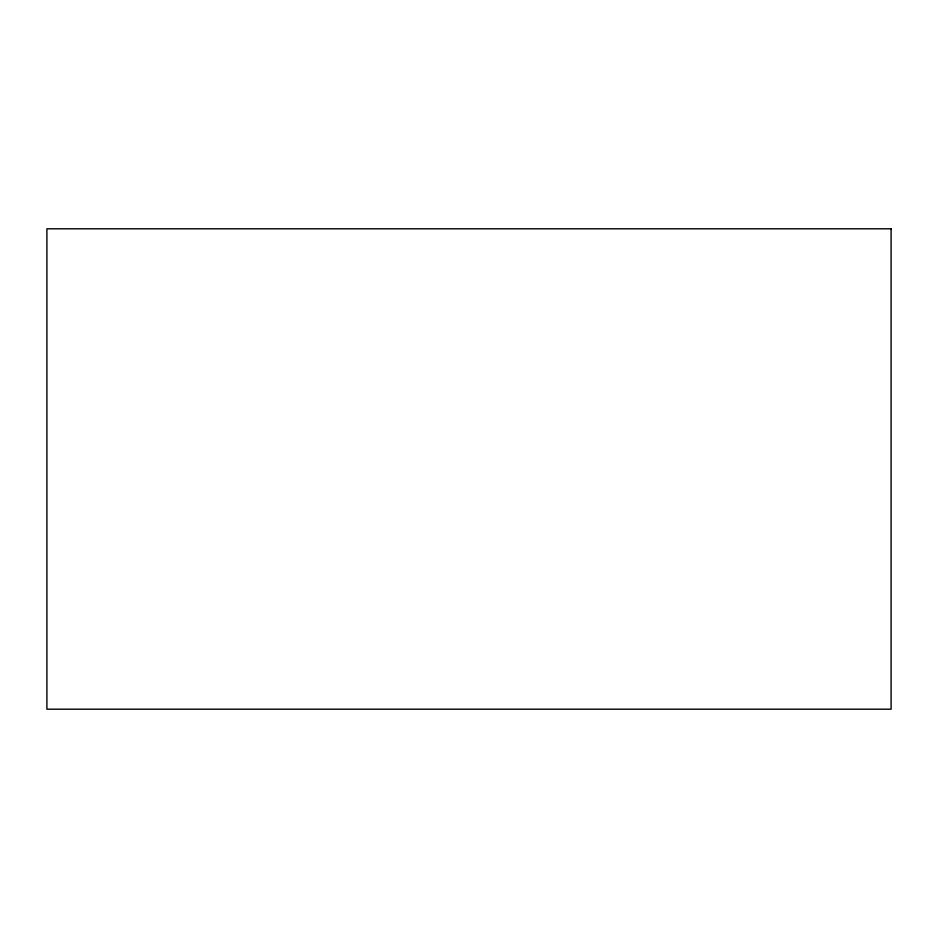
<?xml version="1.0" encoding="UTF-8"?>
<svg xmlns="http://www.w3.org/2000/svg" width="938" height="938" viewBox="0 0 938 938"><rect width="100%" height="100%" fill="white"/><g stroke="black" fill="none" stroke-linecap="round" stroke-linejoin="round"><path stroke-width="1.41" d="M891.1 228.802L46.9 228.802L46.9 709.198L891.1 709.198L891.1 228.802"/></g></svg>
